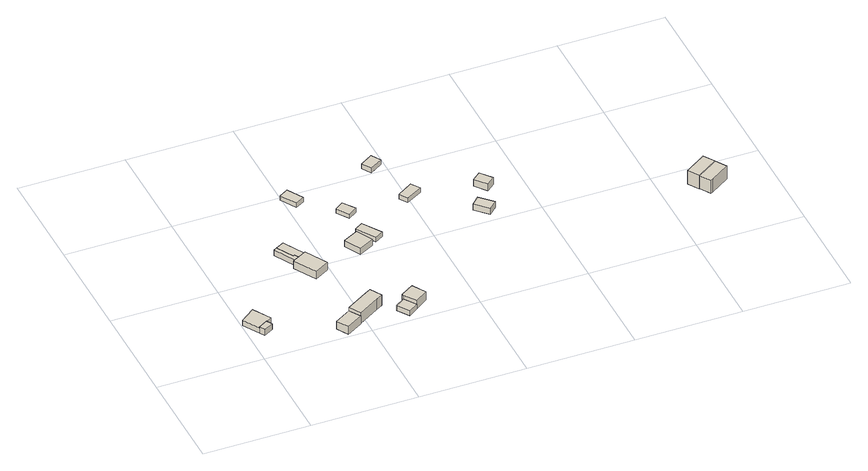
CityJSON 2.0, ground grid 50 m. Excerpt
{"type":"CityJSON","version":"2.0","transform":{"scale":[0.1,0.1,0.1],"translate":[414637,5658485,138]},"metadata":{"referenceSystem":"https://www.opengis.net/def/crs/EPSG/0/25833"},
"CityObjects":{
"building1":{"type":"Building","attributes":{"Gemeindeschluessel":14612000,"Geometrietyp2DReferenz":"3000","function":"31001_9998","roofType":"9999"},"children":["building1-1","building1-2"]},
"building1-1":{"type":"BuildingPart","attributes":{"Dachtyp_tdc":"tdcPolyFlatRoof","Dachneigung":0,"QualitaetDacherkennung":65,"Geometrietyp2DReferenz":"3000","measuredHeight":2.85,"roofType":"1000"},"parents":["building1"],"geometry":[{"type":"Solid","lod":"1","boundaries":[[[[0,1,2,3,4]],[[5,6,7,8,9]],[[4,6,5,0]],[[3,7,6,4]],[[2,8,7,3]],[[1,9,8,2]],[[0,5,9,1]]]]}]},
"building1-2":{"type":"BuildingPart","attributes":{"Dachtyp_tdc":"tdcPolyFlatRoof","Dachneigung":5.8,"QualitaetDacherkennung":80,"Geometrietyp2DReferenz":"3000","measuredHeight":3.37,"roofType":"2100"},"parents":["building1"],"geometry":[{"type":"Solid","lod":"1","boundaries":[[[[10,11,12,13]],[[14,5,9,15]],[[13,5,14,10]],[[12,9,5,13]],[[11,15,9,12]],[[10,14,15,11]]]]}]},
"building2":{"type":"Building","attributes":{"Dachtyp_tdc":"tdcGableRoof","Gemeindeschluessel":14612000,"Dachneigung":30.91,"QualitaetDacherkennung":6,"Geometrietyp2DReferenz":"3000","measuredHeight":5.59,"function":"31001_9998","roofType":"3100"},"geometry":[{"type":"Solid","lod":"1","boundaries":[[[[16,17,18,19]],[[20,21,22,23]],[[19,21,20,16]],[[18,22,21,19]],[[17,23,22,18]],[[16,20,23,17]]]]}]},
"building3":{"type":"Building","attributes":{"Dachtyp_tdc":"tdcPolyFlatRoof","Gemeindeschluessel":14612000,"Dachneigung":0,"QualitaetDacherkennung":51,"Geometrietyp2DReferenz":"3000","measuredHeight":3.12,"function":"31001_9998","roofType":"1000"},"geometry":[{"type":"Solid","lod":"1","boundaries":[[[[24,25,26,27,28,29]],[[30,31,32,33,34,35]],[[29,31,30,24]],[[28,32,31,29]],[[27,33,32,28]],[[26,34,33,27]],[[25,35,34,26]],[[24,30,35,25]]]]}]},
"building4":{"type":"Building","attributes":{"Dachtyp_tdc":"tdcPolyFlatRoof","Gemeindeschluessel":14612000,"Dachneigung":2.95,"QualitaetDacherkennung":79,"Geometrietyp2DReferenz":"3000","measuredHeight":3.24,"function":"31001_9998","roofType":"2100"},"geometry":[{"type":"Solid","lod":"1","boundaries":[[[[27,26,25,36,37,28]],[[38,39,40,41,42,43]],[[28,39,38,27]],[[37,40,39,28]],[[36,41,40,37]],[[25,42,41,36]],[[26,43,42,25]],[[27,38,43,26]]]]}]},
"building5":{"type":"Building","attributes":{"Dachtyp_tdc":"tdcPolyFlatRoof","Gemeindeschluessel":14612000,"Dachneigung":0,"QualitaetDacherkennung":40,"Geometrietyp2DReferenz":"3000","measuredHeight":5.53,"function":"31001_9998","roofType":"1000"},"geometry":[{"type":"Solid","lod":"1","boundaries":[[[[44,45,46,47,48,49]],[[50,51,52,53,54,55]],[[49,51,50,44]],[[48,52,51,49]],[[47,53,52,48]],[[46,54,53,47]],[[45,55,54,46]],[[44,50,55,45]]]]}]},
"building6":{"type":"Building","attributes":{"Dachtyp_tdc":"tdcPolyFlatRoof","Gemeindeschluessel":14612000,"Dachneigung":4.89,"QualitaetDacherkennung":79,"Geometrietyp2DReferenz":"3000","measuredHeight":4.52,"function":"31001_9998","roofType":"2100"},"geometry":[{"type":"Solid","lod":"1","boundaries":[[[[56,57,58,59,60,61]],[[62,63,64,65,66,67]],[[61,63,62,56]],[[60,64,63,61]],[[59,65,64,60]],[[58,66,65,59]],[[57,67,66,58]],[[56,62,67,57]]]]}]},
"building7":{"type":"Building","attributes":{"Dachtyp_tdc":"tdcPolyFlatRoof","Gemeindeschluessel":14612000,"Dachneigung":0,"QualitaetDacherkennung":55,"Geometrietyp2DReferenz":"3000","measuredHeight":2.57,"function":"31001_9998","roofType":"1000"},"geometry":[{"type":"Solid","lod":"1","boundaries":[[[[68,69,70,71]],[[72,73,74,75]],[[71,73,72,68]],[[70,74,73,71]],[[69,75,74,70]],[[68,72,75,69]]]]}]},
"building8":{"type":"Building","attributes":{"Dachtyp_tdc":"tdcPolyFlatRoof","Gemeindeschluessel":14612000,"Dachneigung":4.31,"QualitaetDacherkennung":66,"Geometrietyp2DReferenz":"3000","measuredHeight":4.76,"function":"31001_9998","roofType":"2100"},"geometry":[{"type":"Solid","lod":"1","boundaries":[[[[76,77,78,79,80]],[[81,82,83,84,85]],[[80,82,81,76]],[[79,83,82,80]],[[78,84,83,79]],[[77,85,84,78]],[[76,81,85,77]]]]}]},
"building9":{"type":"Building","attributes":{"Dachtyp_tdc":"tdcPolyFlatRoof","Gemeindeschluessel":14612000,"Dachneigung":11.72,"QualitaetDacherkennung":73,"Geometrietyp2DReferenz":"3000","measuredHeight":2.93,"function":"31001_9998","roofType":"2100"},"geometry":[{"type":"Solid","lod":"1","boundaries":[[[[86,87,88,89]],[[90,91,92,93]],[[89,91,90,86]],[[88,92,91,89]],[[87,93,92,88]],[[86,90,93,87]]]]}]},
"building10":{"type":"Building","attributes":{"Dachtyp_tdc":"tdcPolyFlatRoof","Gemeindeschluessel":14612000,"Dachneigung":2.79,"QualitaetDacherkennung":73,"Geometrietyp2DReferenz":"3000","measuredHeight":3.49,"function":"31001_9998","roofType":"2100"},"geometry":[{"type":"Solid","lod":"1","boundaries":[[[[94,95,96,97]],[[98,99,100,101]],[[97,99,98,94]],[[96,100,99,97]],[[95,101,100,96]],[[94,98,101,95]]]]}]},
"building11":{"type":"Building","attributes":{"Dachtyp_tdc":"tdcPolyFlatRoof","Gemeindeschluessel":14612000,"Dachneigung":4.31,"QualitaetDacherkennung":74,"Geometrietyp2DReferenz":"3000","measuredHeight":2.59,"function":"31001_9998","roofType":"2100"},"geometry":[{"type":"Solid","lod":"1","boundaries":[[[[102,103,104,105]],[[106,107,108,109]],[[105,107,106,102]],[[104,108,107,105]],[[103,109,108,104]],[[102,106,109,103]]]]}]},
"building12":{"type":"Building","attributes":{"Dachtyp_tdc":"tdcGableRoof","Gemeindeschluessel":14612000,"Dachneigung":10.22,"QualitaetDacherkennung":82,"Geometrietyp2DReferenz":"3000","measuredHeight":2.59,"function":"31001_9998","roofType":"3100"},"geometry":[{"type":"Solid","lod":"1","boundaries":[[[[110,111,112,113]],[[114,115,116,117]],[[113,115,114,110]],[[112,116,115,113]],[[111,117,116,112]],[[110,114,117,111]]]]}]},
"building13":{"type":"Building","attributes":{"Dachtyp_tdc":"tdcPolyFlatRoof","Gemeindeschluessel":14612000,"Dachneigung":5.05,"QualitaetDacherkennung":82,"Geometrietyp2DReferenz":"3000","measuredHeight":2.83,"function":"31001_9998","roofType":"2100"},"geometry":[{"type":"Solid","lod":"1","boundaries":[[[[118,119,120,121]],[[122,123,124,125]],[[121,123,122,118]],[[120,124,123,121]],[[119,125,124,120]],[[118,122,125,119]]]]}]},
"building14":{"type":"Building","attributes":{"Dachtyp_tdc":"tdcPolyFlatRoof","Gemeindeschluessel":14612000,"Dachneigung":0,"QualitaetDacherkennung":71,"Geometrietyp2DReferenz":"3000","measuredHeight":2.66,"function":"31001_9998","roofType":"1000"},"geometry":[{"type":"Solid","lod":"1","boundaries":[[[[126,127,128,129]],[[130,131,132,133]],[[129,131,130,126]],[[128,132,131,129]],[[127,133,132,128]],[[126,130,133,127]]]]}]},
"building15":{"type":"Building","attributes":{"Dachtyp_tdc":"tdcGableRoof","Gemeindeschluessel":14612000,"Dachneigung":37.24,"QualitaetDacherkennung":81,"Geometrietyp2DReferenz":"3000","measuredHeight":4.08,"function":"31001_9998","roofType":"3100"},"geometry":[{"type":"Solid","lod":"1","boundaries":[[[[134,135,136,137]],[[138,139,140,141]],[[137,139,138,134]],[[136,140,139,137]],[[135,141,140,136]],[[134,138,141,135]]]]}]},
"building16":{"type":"Building","attributes":{"Dachtyp_tdc":"tdcGableRoof","Gemeindeschluessel":14612000,"Dachneigung":30.36,"QualitaetDacherkennung":77,"Geometrietyp2DReferenz":"3000","measuredHeight":4.69,"function":"31001_9998","roofType":"3100"},"geometry":[{"type":"Solid","lod":"1","boundaries":[[[[142,143,144,145]],[[146,147,148,149]],[[145,147,146,142]],[[144,148,147,145]],[[143,149,148,144]],[[142,146,149,143]]]]}]},
"building17":{"type":"Building","attributes":{"Dachtyp_tdc":"tdcHipAndGableRoof","Gemeindeschluessel":14612000,"Dachneigung":19.96,"QualitaetDacherkennung":11,"Geometrietyp2DReferenz":"3000","measuredHeight":8.63,"function":"31001_9998","roofType":"5000"},"geometry":[{"type":"Solid","lod":"1","boundaries":[[[[150,151,152,153,154,155]],[[156,157,158,159,160,161]],[[155,157,156,150]],[[154,158,157,155]],[[153,159,158,154]],[[152,160,159,153]],[[151,161,160,152]],[[150,156,161,151]]]]}]},
"building18":{"type":"Building","attributes":{"Dachtyp_tdc":"tdcHipAndGableRoof","Gemeindeschluessel":14612000,"Dachneigung":17.52,"QualitaetDacherkennung":11,"Geometrietyp2DReferenz":"3000","measuredHeight":8.24,"function":"31001_9998","roofType":"5000"},"geometry":[{"type":"Solid","lod":"1","boundaries":[[[[162,163,164,165,166,167]],[[168,169,170,171,172,173]],[[167,169,168,162]],[[166,170,169,167]],[[165,171,170,166]],[[164,172,171,165]],[[163,173,172,164]],[[162,168,173,163]]]]}]}
},
"vertices":[
[50,174,38],[94,200,38],[124,218,38],[74,301,38],[5,250,38],[50,174,10],[5,250,10],[74,301,10],[124,218,10],[94,200,10],
[66,148,42],[110,174,42],[94,200,42],[50,174,42],[66,148,10],[110,174,10],
[360,62,59],[392,8,59],[469,54,59],[436,108,59],[360,62,17],[436,108,17],[469,54,17],[392,8,17],
[367,515,61],[389,527,61],[375,551,61],[368,547,61],[324,626,61],[309,618,61],[367,515,30],[309,618,30],[324,626,30],[368,547,30],[375,551,30],[389,527,30],
[421,545,61],[363,648,61],[368,547,29],[324,626,29],[363,648,29],[421,545,29],[389,527,29],[375,551,29],
[469,54,76],[571,116,76],[600,134,76],[568,188,76],[538,170,76],[436,108,76],[469,54,20],[436,108,20],[538,170,20],[568,188,20],[600,134,20],[571,116,20],
[352,507,69],[412,401,69],[480,440,69],[421,545,69],[389,527,69],[367,515,69],[352,507,27],[367,515,27],[389,527,27],[421,545,27],[480,440,27],[412,401,27],
[643,73,48],[681,17,48],[726,48,48],[688,103,48],[643,73,22],[688,103,22],[726,48,22],[681,17,22],
[688,103,68],[726,48,68],[786,88,68],[747,151,68],[683,111,68],[688,103,23],[683,111,23],[747,151,23],[786,88,23],[726,48,23],
[482,955,59],[526,880,59],[568,905,59],[524,980,59],[482,955,35],[524,980,35],[568,905,35],[526,880,35],
[724,521,60],[683,599,60],[611,562,60],[652,483,60],[724,521,27],[652,483,27],[611,562,27],[683,599,27],
[782,553,59],[725,642,59],[686,617,59],[743,528,59],[782,553,35],[743,528,35],[686,617,35],[725,642,35],
[664,779,58],[703,722,58],[745,750,58],[705,808,58],[664,779,36],[705,808,36],[745,750,36],[703,722,36],
[1021,804,65],[947,758,65],[974,720,65],[1049,763,65],[1021,804,39],[1049,763,39],[974,720,39],[947,758,39],
[970,1007,66],[943,1050,66],[884,1013,66],[910,970,66],[970,1007,40],[910,970,40],[884,1013,40],[943,1050,40],
[1263,504,73],[1300,540,73],[1243,598,73],[1206,561,73],[1263,504,42],[1206,561,42],[1243,598,42],[1300,540,42],
[1312,647,88],[1351,678,88],[1308,733,88],[1269,701,88],[1312,647,51],[1269,701,51],[1308,733,51],[1351,678,51],
[2100,332,144],[2133,280,144],[2145,288,144],[2235,346,144],[2201,397,144],[2112,339,144],[2100,332,72],[2112,339,72],[2201,397,72],[2235,346,72],[2145,288,72],[2133,280,72],
[2268,294,143],[2235,346,143],[2145,288,143],[2133,280,143],[2166,229,143],[2178,236,143],[2268,294,74],[2178,236,74],[2166,229,74],[2133,280,74],[2145,288,74],[2235,346,74]
]}
